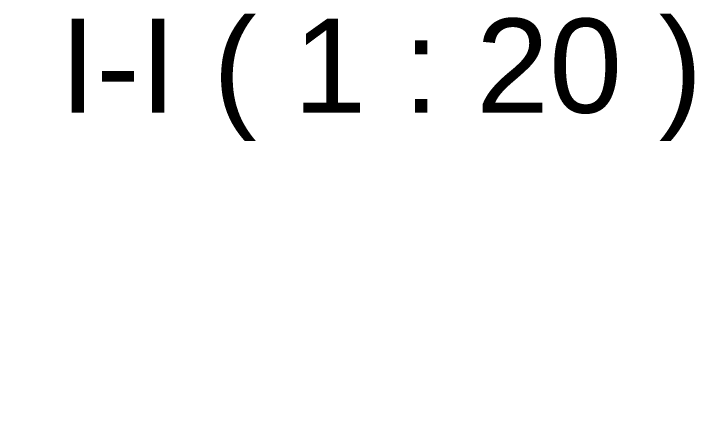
# Model space of a CAD drawing. Header units: millimetres. Extents: x 0 to 42050, y 0 to 29700.
# Drawn here: x 31561 to 32827, y 18969 to 19743 of the extents above; entities that cross this region are included whole.
import ezdxf

# ---------------------------------------------------------------- set-up
doc = ezdxf.new("R2010")
doc.units = ezdxf.units.MM
doc.header["$LTSCALE"] = 50
doc.layers.add('Symbol', color=7, linetype='Continuous', lineweight=18)
doc.styles.add('Label Text', font='arial.ttf')
doc.styles.add('Note Text', font='arial.ttf')

# ---------------------------------------------------------------- blocks, each defined once
blk = doc.blocks.new('Balloon34')
at = {"layer": 'Symbol'}
for p, q in [((633.608, 369.025), (622.402, 374.591)), ((633.83, 369.473), (633.386, 368.577)), ((635.847, 367.913), (633.83, 369.473)), ((633.608, 369.025), (635.847, 367.913)), ((633.386, 368.577), (635.847, 367.913))]:
    blk.add_line(p, q, dxfattribs=at)
at = {"layer": 'Symbol', "flags": 128}
blk.add_lwpolyline([(633.386, 368.577), (635.847, 367.913), (633.83, 369.473), (633.386, 368.577)], dxfattribs=at)
at = {"layer": 'Symbol'}
blk.add_circle((619.055, 376.253), 3.75, dxfattribs=at)
blk.add_solid([(633.386, 368.577), (635.847, 367.913), (633.83, 369.473), (633.386, 368.577)], dxfattribs=at)
at = {"layer": 'Symbol', "insert": (619.055, 376.274), "char_height": 2.5, "attachment_point": 5, "style": 'Note Text'}
blk.add_mtext('18', dxfattribs=at)

msp = doc.modelspace()

# ---------------------------------------------------------------- block references
at = {"layer": 'Symbol', "xscale": 50, "yscale": 50, "zscale": 50}
msp.add_blockref('Balloon34', (0, 0), dxfattribs=at)

# ---------------------------------------------------------------- texts
at = {"layer": 'Symbol', "insert": (31646.86, 19506.49), "char_height": 175, "attachment_point": 7, "style": 'Label Text'}
msp.add_mtext('I-I ( 1 : 20 )', dxfattribs=at)

doc.saveas('drawing.dxf')
